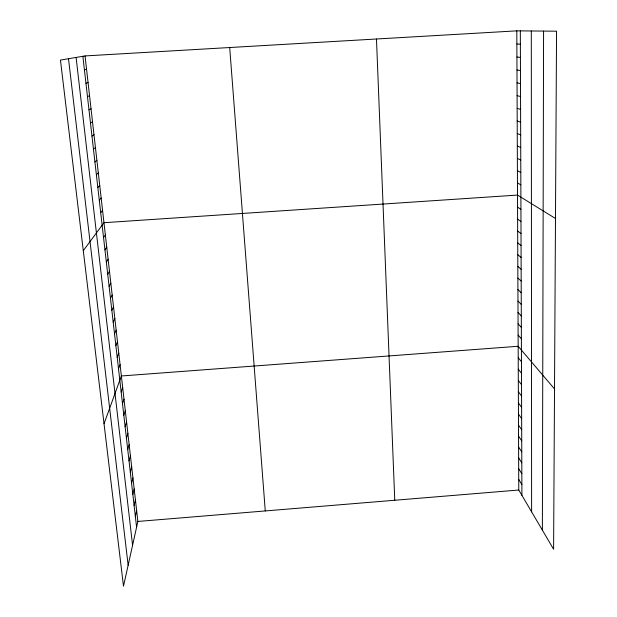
<?xml version="1.0" encoding="UTF-8"?>
<svg xmlns="http://www.w3.org/2000/svg" width="617" height="617" viewBox="0 0 617 617"><rect width="100%" height="100%" fill="white"/><g stroke="black" fill="none" stroke-linecap="round" stroke-linejoin="round"><path stroke-width="0.93" d="M542.366 530.134L543.577 31.081M85.038 55.931L137.876 521.45L123.493 586.15L60.451 60.08L85.038 55.931L516.807 30.85L556.549 31.197L553.603 549.246L518.781 490.021L516.807 30.85M135.347 516.36L136.65 510.668M134.097 505.408L135.424 499.832M132.84 494.387L134.182 488.919M131.575 483.296L132.94 477.944M130.303 472.136L131.683 466.899M129.022 460.899L130.418 455.778M127.734 449.6L129.154 444.595M126.431 438.224L127.873 433.342M125.128 426.771L126.593 422.013M123.816 415.249L125.297 410.613M122.49 403.657L123.994 399.145M121.156 391.98L122.683 387.599M104.034 423.748L121.364 375.977L518.164 346.276L554.513 388.941M118.51 368.765L120.076 364.632M117.191 357.212L118.78 353.209M115.865 345.589L117.477 341.718M114.538 333.897L116.166 330.157M113.189 322.128L114.839 318.519M111.839 310.282L113.513 306.803M110.482 298.358L112.178 295.019M109.116 286.357L110.829 283.157M107.736 274.287L109.479 271.225M106.348 262.125L108.114 259.209M104.952 249.893L106.741 247.116M103.548 237.576L105.36 234.946M83.295 250.687L103.965 222.698L517.516 195.072L555.485 218.487M100.71 212.703L102.569 210.374M99.283 200.147L101.157 197.964M97.841 187.499L99.746 185.478M96.383 174.773L98.319 172.907M94.925 161.963L96.877 160.25M93.452 149.059L95.434 147.509M91.972 136.079L93.977 134.691M90.483 123.007L92.511 121.78M88.979 109.841L91.038 108.785M87.467 96.591L89.558 95.704M85.948 83.249L88.061 82.539M84.413 69.821L86.557 69.274M137.876 521.45L518.781 490.021M516.861 43.984L520.37 44.185M516.923 57.026L520.416 57.396M516.977 69.991L520.455 70.523M517.031 82.863L520.501 83.565M517.085 95.658L520.547 96.522M517.139 108.368L520.594 109.386M517.193 120.994L520.632 122.174M517.247 133.542L520.679 134.876M517.301 146.005L520.717 147.494M517.354 158.392L520.763 160.027M517.408 170.693L520.81 172.482M517.462 182.917L520.848 184.861M517.563 207.142L520.933 209.371M517.617 219.143L520.972 221.511M517.671 231.059L521.018 233.573M517.717 242.905L521.057 245.558M517.771 254.682L521.095 257.466M517.825 266.382L521.134 269.297M517.871 278.005L521.18 281.059M517.918 289.558L521.218 292.743M517.971 301.042L521.257 304.358M518.018 312.457L521.296 315.896M518.072 323.802L521.334 327.365M518.118 335.07L521.373 338.764M518.211 357.752L521.45 361.685M518.265 369.151L521.496 373.216M518.311 380.481L521.535 384.669M518.357 391.741L521.573 396.045M518.411 402.932L521.612 407.359M518.457 414.053L521.65 418.596M518.504 425.105L521.689 429.764M518.55 436.096L521.727 440.862M518.596 447.009L521.758 451.891M518.642 457.86L521.797 462.858M518.689 468.65L521.835 473.748M518.735 479.37L521.874 484.576M68.495 58.723L128.143 565.234M76.092 57.443L132.586 545.258M82.871 56.294L136.588 527.242M229.694 47.524L265.271 510.938M376.478 39.002L394.764 500.256M520.324 30.881L521.913 495.343M531.299 30.973L531.615 511.855"/></g></svg>
